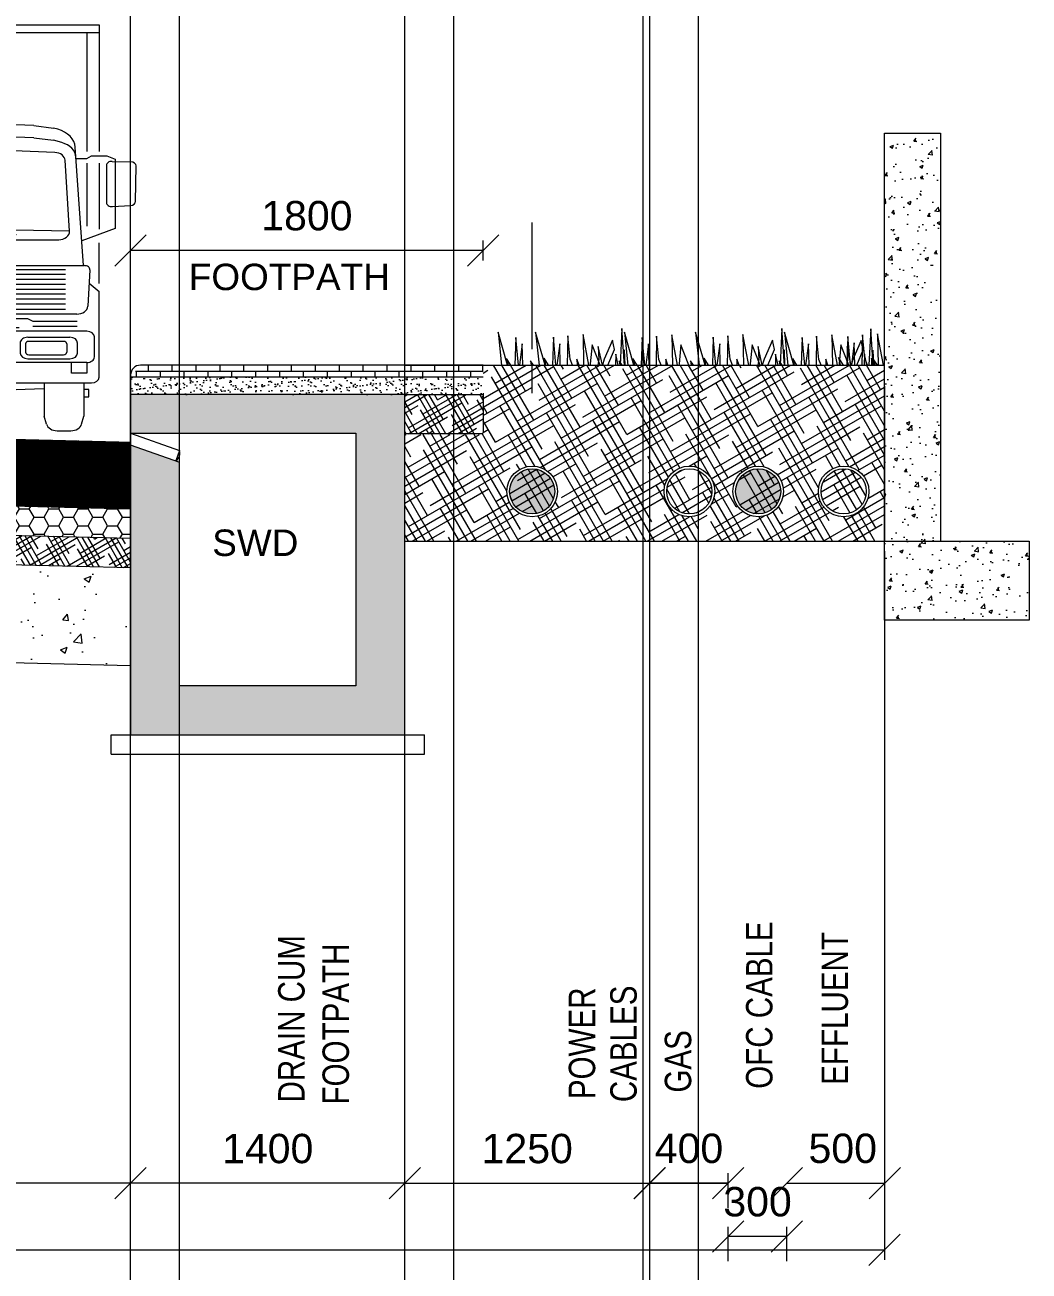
# Model space of a CAD drawing. Header units: inches. Extents: x 1863003 to 1881330, y 133141 to 515800.
# Drawn here: x 1875103 to 1880230, y 500142 to 506506 of the extents above; entities that cross this region are included whole.
import ezdxf

# ---------------------------------------------------------------- set-up
doc = ezdxf.new("R2010")
doc.units = ezdxf.units.IN
doc.header["$MEASUREMENT"] = 0
doc.layers.get('0').update_dxf_attribs({"color": 4, "linetype": 'ELEC_LINE', "lineweight": 13})
doc.layers.get('Defpoints').update_dxf_attribs({"lineweight": 13})
for name, color, linetype, lineweight in [('DIM', 7, 'Continuous', 13), ('DIMEN', 7, 'Continuous', 13), ('HATCH', 252, 'Continuous', 13)]:
    doc.layers.add(name, color=color, linetype=linetype, lineweight=lineweight)
doc.styles.add('ARIAL', font='arial.ttf')
doc.styles.get("Standard").update_dxf_attribs({"font": 'romans.shx'})
doc.linetypes.add('ELEC_LINE', pattern='A,12.7,-5.08,["EL",Standard,S=2.54,R=0,X=-2.54,Y=-1.27],-5.08', length=22.86)
doc.dimstyles.get("Standard").update_dxf_attribs({"dimtxt": 180, "dimasz": 160, "dimexe": 50, "dimexo": 50, "dimgap": 100, "dimtad": 1, "dimdec": 0, "dimzin": 0, "dimdsep": 46, "dimtxsty": 'ARIAL', "dimcen": 0.09, "dimclrd": 256, "dimclre": 256, "dimclrt": 256, "dimadec": 0, "dimazin": 0, "dimtm": 1e-09, "dimtfac": 1, "dimtdec": 0, "dimtofl": 0, "dimtmove": 0, "dimatfit": 3, "dimfxl": 0, "dimtolj": 1, "dimtzin": 0, "dimlwd": 9, "dimlwe": -1, "dimarcsym": 0})

# ---------------------------------------------------------------- blocks, each defined once
blk = doc.blocks.new('_Oblique')
at = {"color": 0, "linetype": 'ByBlock', "lineweight": -2}
blk.add_line((-0.5, -0.5), (0.5, 0.5), dxfattribs=at)
blk = doc.blocks.new('*D20')
at = {"layer": 'Defpoints', "color": 0, "ltscale": 0.02}
for p in [(1875642.3, 500590.1), (1875642.3, 500590.1), (1877042.3, 500590.1)]:
    blk.add_point(p, dxfattribs=at)
at = {"layer": 'DIMEN', "lineweight": 9, "ltscale": 0.02}
blk.add_line((1877042.3, 500590.1), (1875642.3, 500590.1), dxfattribs=at)
at = {"layer": 'DIMEN', "lineweight": 9, "ltscale": 0.02, "xscale": 160, "yscale": 160, "zscale": 160, "rotation": 180}
blk.add_blockref('_Oblique', (1875642.3, 500590.1), dxfattribs=at)
at = {"layer": 'DIMEN', "lineweight": 9, "ltscale": 0.02, "xscale": 160, "yscale": 160, "zscale": 160}
blk.add_blockref('_Oblique', (1877042.3, 500590.1), dxfattribs=at)
at = {"layer": 'DIMEN', "ltscale": 0.02, "insert": (1876342.3, 500766.7), "char_height": 150, "attachment_point": 5, "style": 'ARIAL'}
blk.add_mtext('\\A1;1400', dxfattribs=at)
blk = doc.blocks.new('*D21')
at = {"layer": 'Defpoints', "color": 0, "ltscale": 0.02}
for p in [(1870642.3, 500590.1), (1870642.3, 500590.1), (1875642.3, 500590.1)]:
    blk.add_point(p, dxfattribs=at)
at = {"layer": 'DIMEN', "lineweight": 9, "ltscale": 0.02}
blk.add_line((1875642.3, 500590.1), (1870642.3, 500590.1), dxfattribs=at)
at = {"layer": 'DIMEN', "lineweight": 9, "ltscale": 0.02, "xscale": 160, "yscale": 160, "zscale": 160, "rotation": 180}
blk.add_blockref('_Oblique', (1870642.3, 500590.1), dxfattribs=at)
at = {"layer": 'DIMEN', "lineweight": 9, "ltscale": 0.02, "xscale": 160, "yscale": 160, "zscale": 160}
blk.add_blockref('_Oblique', (1875642.3, 500590.1), dxfattribs=at)
at = {"layer": 'DIMEN', "ltscale": 0.02, "insert": (1873142.3, 500766.7), "char_height": 150, "attachment_point": 5, "style": 'ARIAL'}
blk.add_mtext('\\A1;5000', dxfattribs=at)
blk = doc.blocks.new('A$C9c4fc737')
at = {"color": 8, "linetype": 'Continuous'}
for p, q in [((10.81, 147.25), (134.61, 147.25)), ((10.81, 147.25), (10.81, 101.32)), ((134.61, 147.25), (134.61, 101.32)), ((10.81, 144.51), (134.61, 144.51)), ((15.3, 144.51), (15.3, 101.32)), ((130.12, 144.51), (130.12, 101.32)), ((49.37, 111.54), (50.8, 113.23)), ((50.8, 113.23), (94.62, 113.23)), ((94.62, 113.23), (96.05, 111.54)), ((25.8, 109.39), (27.36, 109.83)), ((34.43, 110.74), (27.36, 109.83)), ((34.43, 110.74), (49.37, 111.31)), ((96.05, 111.54), (49.37, 111.54)), ((49.37, 109.85), (49.37, 111.54)), ((49.37, 109.85), (96.05, 109.85)), ((96.05, 109.85), (96.05, 111.54)), ((110.99, 110.74), (96.05, 111.31)), ((110.99, 110.74), (118.06, 109.83)), ((119.62, 109.39), (118.06, 109.83)), ((24.28, 104.53), (27.36, 105.4)), ((34.43, 106.31), (27.36, 105.4)), ((34.43, 106.31), (62.34, 107.37)), ((62.34, 107.37), (83.08, 107.37)), ((110.99, 106.31), (83.08, 107.37)), ((110.99, 106.31), (118.06, 105.4)), ((121.14, 104.53), (118.06, 105.4)), ((7.94, 99.79), (4.91, 98.57)), ((13.61, 99.79), (7.94, 99.79)), ((15.22, 98.75), (13.61, 99.79)), ((16.44, 59.91), (19.43, 102.86)), ((26.84, 100.94), (51.62, 101.91)), ((51.62, 101.91), (93.8, 101.91)), ((118.58, 100.94), (93.8, 101.91)), ((128.98, 59.91), (125.99, 102.86)), ((130.2, 98.75), (131.81, 99.79)), ((131.81, 99.79), (137.47, 99.79)), ((137.47, 99.79), (140.51, 98.57)), ((1.26, 93.72), (1.26, 96.29)), ((6.95, 97.77), (3.23, 97.77)), ((4.91, 98.57), (4.91, 73.4)), ((8.92, 93.72), (8.92, 96.29)), ((10.81, 97.14), (10.81, 73.11)), ((19.14, 98.75), (15.22, 98.75)), ((15.3, 97.14), (15.3, 74.19)), ((21.52, 72.39), (23.11, 98.13)), ((123.9, 72.39), (122.31, 98.13)), ((126.28, 98.75), (130.2, 98.75)), ((130.12, 97.14), (130.12, 74.19)), ((134.61, 97.14), (134.61, 73.11)), ((137.3, 96.27), (137.3, 82.8)), ((139.33, 97.75), (146.14, 97.59)), ((140.51, 98.57), (140.51, 73.4)), ((147.86, 83.19), (148.05, 96.09)), ((3.23, 92.24), (6.95, 92.24)), ((0.28, 88.12), (0, 81.69)), ((6.89, 89.49), (2.28, 89.54)), ((8.82, 88.01), (8.82, 76.04)), ((0.75, 75.9), (0, 81.69)), ((139.43, 81.33), (146.05, 81.73)), ((40.46, 77.69), (26.35, 76.89)), ((58.43, 77.1), (40.46, 77.69)), ((62.54, 71.12), (51.02, 77.34)), ((82.52, 77.69), (68.41, 76.89)), ((102.04, 77.05), (82.52, 77.69)), ((104.6, 71.12), (93.07, 77.34)), ((6.86, 74.57), (2.71, 74.57)), ((4.91, 73.4), (17.06, 68.86)), ((21.52, 72.39), (49.8, 72.94)), ((49.8, 72.94), (95.62, 72.94)), ((123.9, 72.39), (95.62, 72.94)), ((140.51, 73.4), (128.36, 68.86)), ((10.81, 53.4), (10.81, 68.16)), ((84.58, 69.3), (25.46, 69.3)), ((44.75, 71.12), (57.89, 71.12)), ((60.84, 69.3), (119.96, 69.3)), ((100.67, 71.12), (87.53, 71.12)), ((134.61, 53.4), (134.61, 68.16)), ((16.09, 59.91), (129.33, 59.91)), ((14.13, 58.37), (14.94, 45.14)), ((23.02, 58.5), (122.4, 58.5)), ((23.02, 56.7), (64.22, 56.7)), ((23.02, 54.9), (62.65, 54.9)), ((72.71, 51.27), (72.71, 56.78)), ((122.4, 56.7), (81.2, 56.7)), ((122.4, 54.9), (82.76, 54.9)), ((131.29, 58.37), (130.48, 45.14)), ((14.42, 53.54), (10.81, 50.56)), ((10.81, 19.41), (10.81, 50.56)), ((23.02, 53.1), (61.82, 53.1)), ((23.02, 51.3), (61.55, 51.3)), ((72.71, 51.27), (66.34, 48.51)), ((72.71, 51.27), (79.07, 48.51)), ((122.4, 53.1), (83.6, 53.1)), ((122.4, 51.3), (83.87, 51.3)), ((131, 53.54), (134.61, 50.56)), ((134.61, 19.41), (134.61, 50.56)), ((23.02, 49.5), (61.8, 49.5)), ((23.02, 47.7), (62.62, 47.7)), ((23.02, 45.9), (64.15, 45.9)), ((122.4, 45.9), (81.27, 45.9)), ((122.4, 47.7), (82.8, 47.7)), ((122.4, 49.5), (83.62, 49.5)), ((126.55, 42.33), (18.87, 42.33)), ((23.02, 44.1), (122.4, 44.1)), ((36.74, 40.77), (34.85, 39.77)), ((36.74, 40.77), (108.68, 40.77)), ((108.68, 40.77), (110.57, 39.77)), ((34.85, 39.77), (18.76, 39.77)), ((34.85, 37.93), (18.76, 37.93)), ((39.79, 37.5), (105.63, 37.5)), ((110.57, 39.77), (126.66, 39.77)), ((110.57, 37.93), (126.66, 37.93)), ((12.51, 26.79), (12.51, 34.02)), ((130.15, 36.08), (15.27, 36.08)), ((18.61, 28.18), (18.61, 31.83)), ((21.36, 33.89), (36.69, 33.89)), ((23.73, 32.42), (36.29, 32.42)), ((39.44, 31.83), (39.44, 28.18)), ((49.99, 36.08), (49.99, 24.73)), ((64.75, 34.1), (64.75, 31.54)), ((64.75, 34.1), (80.67, 34.1)), ((80.67, 34.1), (80.67, 31.54)), ((95.43, 36.08), (95.43, 24.73)), ((105.98, 31.83), (105.98, 28.18)), ((124.06, 33.89), (108.73, 33.89)), ((121.69, 32.42), (109.13, 32.42)), ((126.81, 28.18), (126.81, 31.83)), ((132.91, 26.79), (132.91, 34.02)), ((22.54, 31.53), (22.54, 28.48)), ((36.29, 27.59), (23.73, 27.59)), ((37.48, 31.53), (37.48, 28.48)), ((64.75, 31.54), (80.67, 31.54)), ((107.94, 31.53), (107.94, 28.48)), ((109.13, 27.59), (121.69, 27.59)), ((122.87, 31.53), (122.87, 28.48)), ((130.15, 24.73), (15.27, 24.73)), ((15.27, 24.73), (15.27, 20.89)), ((20.84, 20.89), (20.84, 24.73)), ((36.69, 26.11), (21.36, 26.11)), ((55.48, 24.73), (55.48, 21.89)), ((58.51, 24.73), (63.62, 19.76)), ((86.91, 24.73), (81.8, 19.76)), ((89.94, 24.73), (89.94, 21.89)), ((108.73, 26.11), (124.06, 26.11)), ((124.58, 20.89), (124.58, 24.73)), ((130.15, 24.73), (130.15, 20.89)), ((15.27, 20.89), (20.84, 20.89)), ((55.48, 21.89), (61.43, 21.89)), ((63.62, 19.76), (81.8, 19.76)), ((66.1, 17.35), (64.8, 18.61)), ((79.32, 17.35), (80.62, 18.61)), ((89.94, 21.89), (83.99, 21.89)), ((130.15, 20.89), (124.58, 20.89)), ((63.24, 17.35), (13.57, 17.35)), ((14.52, 12.33), (14.52, 14.95)), ((14.52, 14.95), (16.3, 14.95)), ((16.3, 17.35), (16.3, 5.28)), ((30.68, 17.35), (30.68, 5.28)), ((49.8, 14.65), (30.87, 15.36)), ((49.8, 17.35), (49.8, 13.94)), ((49.8, 13.94), (56.61, 13.94)), ((53.21, 13.94), (53.21, 17.35)), ((56.61, 13.94), (56.61, 17.35)), ((56.61, 14.65), (88.81, 14.65)), ((79.32, 17.35), (66.1, 17.35)), ((82.18, 17.35), (131.85, 17.35)), ((88.81, 13.94), (88.81, 17.35)), ((95.62, 13.94), (88.81, 13.94)), ((92.21, 13.94), (92.21, 17.35)), ((95.62, 17.35), (95.62, 13.94)), ((95.62, 14.65), (114.55, 15.36)), ((114.74, 17.35), (114.74, 5.28)), ((129.12, 17.35), (129.12, 5.28)), ((130.9, 14.95), (129.12, 14.95)), ((130.9, 12.33), (130.9, 14.95)), ((16.3, 12.33), (14.52, 12.33)), ((129.12, 12.33), (130.9, 12.33)), ((17.14, 2.34), (16.3, 5.28)), ((29.84, 2.34), (30.68, 5.28)), ((115.58, 2.34), (114.74, 5.28)), ((128.28, 2.34), (129.12, 5.28)), ((25.99, 0), (20.99, 0)), ((119.43, 0), (124.43, 0))]:
    blk.add_line(p, q, dxfattribs=at)
for centre, major_axis, start_param, end_param in [((29.26, 102.48), (9.84, 0), 1.929567, 3.089386), ((116.16, 102.48), (-9.84, 0), 3.193799, 4.353618), ((27.05, 99), (7.87, 0), 1.929567, 3.089386), ((118.37, 99), (7.87, 0), 0.052207, 1.212026), ((27.04, 97.99), (-3.94, 0), -1.51867, -0.04621), ((118.38, 97.99), (3.94, 0), 0.04621, 1.51867), ((3.23, 96.29), (1.97, 0), 1.570796, 3.141593), ((6.95, 96.29), (1.97, 0), 0, 1.570796), ((139.27, 96.27), (1.97, 0), 1.538549, 3.141593), ((146.08, 96.11), (1.97, 0), -0.010752, 1.538549), ((3.23, 93.72), (-1.97, 0), 0, 1.570796), ((6.95, 93.72), (-1.97, 0), 1.570796, 3.141593), ((2.25, 88.07), (-1.97, 0), 4.697006, 6.25023), ((6.86, 88.01), (1.97, 0), 0, 1.555413), ((139.27, 82.8), (-1.97, 0), 0, 1.650626), ((145.89, 83.2), (-1.97, 0), 1.650626, 3.13084), ((2.71, 76.04), (-1.97, 0), 0.096474, 1.570796), ((6.86, 76.04), (-1.97, 0), 1.570796, 3.141593), ((25.46, 72.26), (-3.94, 0), -0.04621, 1.570796), ((119.96, 72.26), (3.94, 0), 4.712389, 6.329395), ((72.71, 64.59), (-2, 0), 3.141593, 9.424778), ((16.09, 58.44), (-1.97, 0), -1.570796, 0.046121), ((129.33, 58.44), (1.97, 0), -0.046121, 1.570796), ((18.87, 45.28), (3.94, 0), 3.187714, 4.712389), ((126.55, 45.28), (-3.94, 0), 1.570796, 3.095472), ((15.27, 34.02), (-2.76, 0), -1.570796, 0), ((21.36, 31.83), (2.76, 0), 1.570796, 3.141593), ((23.73, 31.53), (-1.18, 0), -1.570796, 0), ((36.29, 31.53), (1.18, 0), 0, 1.570796), ((36.69, 31.83), (2.76, 0), 0, 1.570796), ((108.73, 31.83), (2.76, 0), 1.570796, 3.141593), ((109.13, 31.53), (1.18, 0), 1.570796, 3.141593), ((121.69, 31.53), (-1.18, 0), 3.141593, 4.712389), ((124.06, 31.83), (-2.76, 0), 3.141593, 4.712389), ((130.15, 34.02), (2.76, 0), 0, 1.570796), ((21.36, 28.18), (-2.76, 0), 0, 1.570796), ((23.73, 28.48), (1.18, 0), 3.141593, 4.712389), ((36.29, 28.48), (-1.18, 0), 1.570796, 3.141593), ((36.69, 28.18), (-2.76, 0), 1.570796, 3.141593), ((108.73, 28.18), (-2.76, 0), 0, 1.570796), ((109.13, 28.48), (1.18, 0), 3.141593, 4.712389), ((121.69, 28.48), (1.18, 0), 4.712389, 6.283185), ((124.06, 28.18), (2.76, 0), 4.712389, 6.283185), ((15.27, 26.79), (2.76, 0), 3.141593, 4.712389), ((130.15, 26.79), (-2.76, 0), 1.570796, 3.141593), ((13.57, 19.41), (-2.76, 0), 0, 1.570796), ((131.85, 19.41), (2.76, 0), 4.712389, 6.283185), ((20.99, 2.95), (-3.94, 0), 0.210626, 1.570796), ((25.99, 2.95), (3.94, 0), 4.712389, 6.072559), ((119.43, 2.95), (-3.94, 0), 0.210626, 1.570796), ((124.43, 2.95), (3.94, 0), 4.712389, 6.072559)]:
    blk.add_ellipse(centre, major_axis=major_axis, ratio=0.75, start_param=start_param, end_param=end_param, dxfattribs=at)
blk.add_ellipse((72.71, 51.27), major_axis=(7.35, 0), ratio=0.75, dxfattribs=at)
blk = doc.blocks.new('*D300')
at = {"layer": 'Defpoints', "color": 0, "ltscale": 0.02}
for p in [(1875642.3, 505354.1), (1875642.3, 505253.4), (1877442.3, 505253.4)]:
    blk.add_point(p, dxfattribs=at)
at = {"layer": 'DIMEN', "ltscale": 0.02}
for p, q in [((1875642.3, 505303.4), (1875642.3, 505404.1)), ((1877442.3, 505303.4), (1877442.3, 505404.1))]:
    blk.add_line(p, q, dxfattribs=at)
at = {"layer": 'DIMEN', "lineweight": 9, "ltscale": 0.02}
blk.add_line((1877442.3, 505354.1), (1875642.3, 505354.1), dxfattribs=at)
at = {"layer": 'DIMEN', "lineweight": 9, "ltscale": 0.02, "xscale": 160, "yscale": 160, "zscale": 160, "rotation": 180}
blk.add_blockref('_Oblique', (1875642.3, 505354.1), dxfattribs=at)
at = {"layer": 'DIMEN', "lineweight": 9, "ltscale": 0.02, "xscale": 160, "yscale": 160, "zscale": 160}
blk.add_blockref('_Oblique', (1877442.3, 505354.1), dxfattribs=at)
at = {"layer": 'DIMEN', "ltscale": 0.02, "insert": (1876542.3, 505530.6), "char_height": 150, "attachment_point": 5, "style": 'ARIAL'}
blk.add_mtext('\\A1;1800', dxfattribs=at)
blk = doc.blocks.new('*D376')
at = {"layer": 'Defpoints', "color": 0, "ltscale": 0.02}
for p in [(1877042.3, 500590.1), (1878292.3, 500590.1), (1878292.3, 500590.1)]:
    blk.add_point(p, dxfattribs=at)
at = {"layer": 'DIMEN', "lineweight": 9, "ltscale": 0.02}
blk.add_line((1877042.3, 500590.1), (1878292.3, 500590.1), dxfattribs=at)
at = {"layer": 'DIMEN', "lineweight": 9, "ltscale": 0.02, "xscale": 160, "yscale": 160, "zscale": 160, "rotation": 180}
blk.add_blockref('_Oblique', (1877042.3, 500590.1), dxfattribs=at)
at = {"layer": 'DIMEN', "lineweight": 9, "ltscale": 0.02, "xscale": 160, "yscale": 160, "zscale": 160}
blk.add_blockref('_Oblique', (1878292.3, 500590.1), dxfattribs=at)
at = {"layer": 'DIMEN', "ltscale": 0.02, "insert": (1877667.3, 500766.7), "char_height": 150, "attachment_point": 5, "style": 'ARIAL'}
blk.add_mtext('\\A1;1250', dxfattribs=at)
blk = doc.blocks.new('*D380')
at = {"layer": 'Defpoints', "color": 0, "ltscale": 0.02}
for p in [(1878293.4, 500591.2), (1878293.4, 500414.7), (1878693.4, 500414.7)]:
    blk.add_point(p, dxfattribs=at)
at = {"layer": 'DIMEN', "ltscale": 0.02}
for p, q in [((1878293.4, 500464.7), (1878293.4, 500641.2)), ((1878693.4, 500464.7), (1878693.4, 500641.2))]:
    blk.add_line(p, q, dxfattribs=at)
at = {"layer": 'DIMEN', "lineweight": 9, "ltscale": 0.02}
blk.add_line((1878693.4, 500591.2), (1878293.4, 500591.2), dxfattribs=at)
at = {"layer": 'DIMEN', "lineweight": 9, "ltscale": 0.02, "xscale": 160, "yscale": 160, "zscale": 160, "rotation": 180}
blk.add_blockref('_Oblique', (1878293.4, 500591.2), dxfattribs=at)
at = {"layer": 'DIMEN', "lineweight": 9, "ltscale": 0.02, "xscale": 160, "yscale": 160, "zscale": 160}
blk.add_blockref('_Oblique', (1878693.4, 500591.2), dxfattribs=at)
at = {"layer": 'DIMEN', "ltscale": 0.02, "insert": (1878493.4, 500767.8), "char_height": 150, "attachment_point": 5, "style": 'ARIAL'}
blk.add_mtext('\\A1;400', dxfattribs=at)
blk = doc.blocks.new('*D381')
at = {"layer": 'Defpoints', "color": 0, "ltscale": 0.02}
for p in [(1878693.4, 500318.6), (1878693.4, 500142), (1878993.4, 500142)]:
    blk.add_point(p, dxfattribs=at)
at = {"layer": 'DIMEN', "ltscale": 0.02}
for p, q in [((1878693.4, 500192), (1878693.4, 500368.6)), ((1878993.4, 500192), (1878993.4, 500368.6))]:
    blk.add_line(p, q, dxfattribs=at)
at = {"layer": 'DIMEN', "lineweight": 9, "ltscale": 0.02}
blk.add_line((1878993.4, 500318.6), (1878693.4, 500318.6), dxfattribs=at)
at = {"layer": 'DIMEN', "lineweight": 9, "ltscale": 0.02, "xscale": 160, "yscale": 160, "zscale": 160, "rotation": 180}
blk.add_blockref('_Oblique', (1878693.4, 500318.6), dxfattribs=at)
at = {"layer": 'DIMEN', "lineweight": 9, "ltscale": 0.02, "xscale": 160, "yscale": 160, "zscale": 160}
blk.add_blockref('_Oblique', (1878993.4, 500318.6), dxfattribs=at)
at = {"layer": 'DIMEN', "ltscale": 0.02, "insert": (1878843.4, 500495.2), "char_height": 150, "attachment_point": 5, "style": 'ARIAL'}
blk.add_mtext('\\A1;300', dxfattribs=at)
blk = doc.blocks.new('*D382')
at = {"layer": 'Defpoints', "color": 0, "ltscale": 0.02}
for p in [(1878993.4, 500591.2), (1879493.4, 500591.2), (1879493.4, 500591.2)]:
    blk.add_point(p, dxfattribs=at)
at = {"layer": 'DIMEN', "lineweight": 9, "ltscale": 0.02}
blk.add_line((1878993.4, 500591.2), (1879493.4, 500591.2), dxfattribs=at)
at = {"layer": 'DIMEN', "lineweight": 9, "ltscale": 0.02, "xscale": 160, "yscale": 160, "zscale": 160, "rotation": 180}
blk.add_blockref('_Oblique', (1878993.4, 500591.2), dxfattribs=at)
at = {"layer": 'DIMEN', "lineweight": 9, "ltscale": 0.02, "xscale": 160, "yscale": 160, "zscale": 160}
blk.add_blockref('_Oblique', (1879493.4, 500591.2), dxfattribs=at)
at = {"layer": 'DIMEN', "ltscale": 0.02, "insert": (1879278.4, 500767.8), "char_height": 150, "attachment_point": 5, "style": 'ARIAL'}
blk.add_mtext('\\A1;500', dxfattribs=at)
blk = doc.blocks.new('*D383')
at = {"layer": 'Defpoints', "color": 0, "ltscale": 0.02}
for p in [(1865992.3, 503869), (1879492.3, 503869), (1879492.3, 500249.8)]:
    blk.add_point(p, dxfattribs=at)
at = {"layer": 'DIMEN', "ltscale": 0.02}
for p, q in [((1865992.3, 503819), (1865992.3, 500199.8)), ((1879492.3, 503819), (1879492.3, 500199.8))]:
    blk.add_line(p, q, dxfattribs=at)
at = {"layer": 'DIMEN', "lineweight": 9, "ltscale": 0.02}
blk.add_line((1865992.3, 500249.8), (1879492.3, 500249.8), dxfattribs=at)
at = {"layer": 'DIMEN', "lineweight": 9, "ltscale": 0.02, "xscale": 160, "yscale": 160, "zscale": 160, "rotation": 180}
blk.add_blockref('_Oblique', (1865992.3, 500249.8), dxfattribs=at)
at = {"layer": 'DIMEN', "lineweight": 9, "ltscale": 0.02, "xscale": 160, "yscale": 160, "zscale": 160}
blk.add_blockref('_Oblique', (1879492.3, 500249.8), dxfattribs=at)
at = {"layer": 'DIMEN', "ltscale": 0.02, "insert": (1872742.3, 500426.5), "char_height": 150, "attachment_point": 5, "style": 'ARIAL'}
blk.add_mtext('\\A1;13500', dxfattribs=at)

msp = doc.modelspace()

# ---------------------------------------------------------------- hatches: boundary and pattern name
at = {"layer": 'DIM', "linetype": 'Continuous'}
h = msp.add_hatch(dxfattribs=at)
h.set_pattern_fill('AR-CONC')
h.set_pattern_definition([(50, (-2e-10, -7661.17), (182.184669, -15.939086), [19.05, -209.55]), (355, (-2e-10, -7661.17), (-35.243421, 191.056845), [15.24, -167.640584]), (100.451445, (15.18, -7662.5), (146.941247, 175.117752), [16.190009, -178.090245]), (46.1842, (-2e-10, -7610.37), (271.07904, -42.042328), [28.575, -314.325]), (96.635558, (22.6, -7613.87), (237.404134, 247.426125), [24.285023, -267.13561]), (351.184151, (-2e-10, -7610.37), (237.404134, 247.426125), [22.859967, -251.45973]), (21, (25.4, -7623.07), (151.614391, -102.265198), [19.05, -209.55]), (326, (25.4, -7623.07), (61.802028, 184.187966), [15.24, -167.64]), (71.451445, (38.03, -7631.6), (213.41642, 81.922769), [16.190009, -178.089938]), (37.5, (-2e-10, -7661.17), (3.0886033, 84.5550389), [0, -165.608, 0, -170.18, 0, -168.275]), (7.5, (-2e-10, -7661.17), (66.8196625, 100.180575), [0, -97.028, 0, -161.798, 0, -64.135]), (327.5, (-56.64, -7661.17), (135.5905952, -5.728744), [0, -63.5, 0, -198.12, 0, -262.89]), (317.5, (-82.04, -7661.17), (148.1291814, 25.426491), [0, -82.55, 0, -131.572, 0, -186.69])])
h.paths.add_polyline_path([(1879776.8, 505953), (1879492.3, 505953), (1879492.3, 504824.2), (1879498.8, 504894.6), (1879492.3, 504672.5), (1879492.3, 503869), (1879776.8, 503869)])
h.paths.add_polyline_path([(1880229.8, 503869), (1879492.3, 503869), (1879492.3, 503466.6), (1880229.8, 503466.6)])
h = msp.add_hatch(dxfattribs=at)
h.set_pattern_fill('AR-BRSTD', scale=0.6)
h.set_pattern_definition([(0, (-250, -7553.56), (0, 40.64508), []), (90, (-250, -7553.56), (-60.96, 40.64508), [40.64508, -40.64508])])
h.paths.add_polyline_path([(1875642.3, 504708.1), (1875692.3, 504768.1), (1877442.3, 504768.1), (1877442.3, 504708.1)])
at = {"layer": 'DIM', "linetype": 'Continuous', "ltscale": 0.02}
h = msp.add_hatch(dxfattribs=at)
h.set_pattern_fill('HOUND', color=31, scale=600, angle=30, style=0)
h.set_pattern_definition([(30, (-250, 142.39), (111.1538106, 107.47595264), [600, -300]), (120, (-250, 142.39), (42.52404736, -148.6538106), [600, -300])])
h.paths.add_polyline_path([(1879492.3, 504768.1), (1879321.6, 504768.1), (1879321.1, 504766), (1879320.6, 504768.1), (1878868, 504768.1), (1878867.8, 504767.3), (1878867.6, 504768.1), (1878051.2, 504768.1), (1878051, 504767.3), (1878050.8, 504768.1), (1877442.3, 504768.1), (1877442.3, 504623.2), (1877442.3, 504424.2, -0.414214), (1877432.3, 504414.2), (1877042.3, 504414.2), (1877042.3, 503869), (1879492.3, 503869)])
h.paths.add_polyline_path([(1878624.5, 504123.4, -1), (1878366, 504123.4, -1)], flags=16)
h.paths.add_polyline_path([(1878610.5, 504123.4, -1), (1878380, 504123.4, -1)], flags=0)
h.paths.add_polyline_path([(1878975.8, 504123.4, -1), (1878717.4, 504123.4, -1)], flags=16)
h.paths.add_polyline_path([(1878961.8, 504123.4, -1), (1878731.4, 504123.4, -1)], flags=0)
h.paths.add_polyline_path([(1877822, 504123.4, -1), (1877563.6, 504123.4, -1)], flags=16)
h.paths.add_polyline_path([(1877808, 504123.4, -1), (1877577.6, 504123.4, -1)], flags=0)
h.paths.add_polyline_path([(1879412.2, 504123.4, -1), (1879153.8, 504123.4, -1)], flags=16)
h.paths.add_polyline_path([(1879398.2, 504123.4, -1), (1879167.8, 504123.4, -1)], flags=0)
at = {"layer": 'DIM', "linetype": 'Continuous'}
h = msp.add_hatch(dxfattribs=at)
h.set_pattern_fill('AR-SAND')
h.set_pattern_definition([(37.5, (-250, -7553.56), (-1.6000313, 48.9413237), [0, -38.608, 0, -43.18, 0, -41.275]), (7.5, (-250, -7553.56), (44.9523283, 71.68251), [0, -20.828, 0, -34.798, 0, -13.335]), (327.5, (-281.24, -7553.56), (79.099237, 0.1437185), [0, -12.7, 0, -45.72, 0, -59.69]), (317.5, (-281.24, -7553.56), (76.3556452, 22.2929323), [0, -6.35, 0, -29.972, 0, -34.29])])
h.paths.add_polyline_path([(1875642.3, 504618.1), (1875642.3, 504708.1), (1877442.3, 504708.1), (1877442.3, 504618.1)])
h = msp.add_hatch(dxfattribs=at)
h.set_pattern_fill('AR-CONC', scale=10)
h.set_pattern_definition([(50, (-250, 0), (71.7260183, -6.2752135), [7.5, -82.5]), (355, (-250, 0), (-13.8751334, 75.2192134), [6, -66]), (100.4514445, (-244.02, -0.52), (57.8508847, 68.943999), [6.3740192, -70.1142112]), (46.1842, (-250, 20), (106.724133, -16.551928), [11.25, -123.75]), (96.6356355, (-241.11, 18.62), (93.4661946, 97.41186), [9.561034, -105.171376]), (351.184164, (-250, 20), (93.4661945, 97.41186), [9, -99]), (21, (-240, 15), (59.6907052, -40.261889), [7.5, -82.5]), (326, (-240, 15), (24.3315332, 72.5150045), [6, -66]), (71.4514447, (-235.026, 11.645), (84.0222377, 32.2531153), [6.374019, -70.1142112]), (37.5, (-250, 0), (1.21598553, 33.2893854), [0, -65.2, 0, -67, 0, -66.25]), (7.5, (-250, 0), (26.30695374, 39.4411712), [0, -38.2, 0, -63.7, 0, -25.25]), (327.5, (-272.3, 0), (53.3822436, -2.25548717), [0, -25, 0, -78, 0, -103.5]), (317.5, (-282.3, 0), (58.3186169, 10.0104982), [0, -32.5, 0, -51.8, 0, -73.5])])
h.paths.add_polyline_path([(1877042.3, 502880.9), (1877042.3, 504618.1), (1875642.3, 504618.1), (1875642.3, 504420.5), (1876792.3, 504420.5), (1876792.3, 503130.9), (1875892.3, 503130.9), (1875892.3, 504272.2), (1875642.3, 504360.5), (1875642.3, 502880.9)])
at = {"layer": 'DIM', "linetype": 'Continuous', "ltscale": 0.02}
h = msp.add_hatch(dxfattribs=at)
h.set_pattern_fill('HOUND', color=130, scale=400, angle=30, style=0)
h.set_pattern_definition([(30, (-250, -7553.56), (74.10254038, 71.6506351), [400, -200]), (120, (-250, -7553.56), (28.3493649, -99.10254038), [400, -200])])
h.paths.add_polyline_path([(1877042.3, 504418.1), (1877042.3, 504618.1), (1877442.3, 504618.1), (1877442.3, 504589.2), (1877442.3, 504418.1)])
at = {"layer": 'DIM', "linetype": 'Continuous'}
h = msp.add_hatch(color=7, dxfattribs=at)
h.dxf.hatch_style = 1
h.paths.add_polyline_path([(1877577.6, 504123.4, 1), (1877808, 504123.4, 1)])
h = msp.add_hatch(color=7, dxfattribs=at)
h.dxf.hatch_style = 1
h.paths.add_polyline_path([(1878731.4, 504123.4, 1), (1878961.8, 504123.4, 1)])
at = {"layer": 'DIM', "linetype": 'Continuous', "ltscale": 0.02}
h = msp.add_hatch(dxfattribs=at)
h.set_pattern_fill('HONEY', color=31, scale=400, style=0)
h.set_pattern_definition([(0, (750, -7829.927), (75, 43.3012702), [50, -100]), (120, (750, -7829.927), (-75, 43.3012702), [50, -100]), (60, (750, -7829.927), (2e-14, 86.6025404), [-100, 50])])
h.paths.add_polyline_path([(1875642.3, 503884.2), (1875642.3, 504034.2), (1873142.3, 504096.7), (1873142.3, 503946.7)])
h = msp.add_hatch(dxfattribs=at)
h.set_pattern_fill('HOUND', color=130, scale=400, angle=30, style=0)
h.set_pattern_definition([(30, (750, -7829.927), (74.10254038, 71.6506351), [400, -200]), (120, (750, -7829.927), (28.3493649, -99.10254038), [400, -200])])
h.paths.add_polyline_path([(1875642.3, 503734.1), (1875642.3, 503884.2), (1873142.3, 503946.7), (1873142.3, 503796.7)])
h = msp.add_hatch(dxfattribs=at)
h.set_pattern_fill('AR-CONC', scale=50, style=0)
h.set_pattern_definition([(50, (750, -7829.93), (358.63009, -31.376067), [37.5, -412.5]), (355, (750, -7829.93), (-69.37567, 376.09607), [30, -330]), (100.451444, (779.9, -7832.54), (289.254423, 344.719995), [31.870096, -350.571056]), (46.1842, (750, -7729.93), (533.62067, -82.75964), [56.25, -618.75]), (96.635635, (794.47, -7736.8), (467.33097, 487.0593), [47.80517, -525.85688]), (351.184164, (750, -7729.9), (467.33097, 487.0593), [45, -495]), (21, (800, -7754.93), (298.453526, -201.309445), [37.5, -412.5]), (326, (800, -7754.93), (121.657666, 362.57502), [30, -330]), (71.451445, (824.87, -7771.7), (420.11119, 161.265576), [31.870095, -350.571056]), (37.5, (750, -7829.93), (6.079928, 166.446927), [0, -326, 0, -335, 0, -331.25]), (7.5, (750, -7829.93), (131.534769, 197.205856), [0, -191, 0, -318.5, 0, -126.25]), (327.5, (638.5, -7829.93), (266.911218, -11.277436), [0, -125, 0, -390, 0, -517.5]), (317.5, (588.5, -7829.93), (291.593085, 50.05249), [0, -162.5, 0, -259, 0, -367.5])])
h.paths.add_polyline_path([(1875642.3, 503234), (1875642.3, 503734.1), (1873142.3, 503796.7), (1873142.3, 503296.5)])
at = {"layer": 'HATCH', "linetype": 'Continuous', "ltscale": 0.02}
h = msp.add_hatch(dxfattribs=at)
h.set_pattern_fill('ANSI31', color=141, scale=10)
h.set_pattern_definition([(45, (750, -7829.9268), (-0.8838834765, 0.8838834765), [])])
h.paths.add_polyline_path([(1875642.3, 504034.2), (1875642.3, 504374.3), (1873142.3, 504436.9), (1873142.3, 504096.7)])

# ---------------------------------------------------------------- linework, layer by layer
at = {"color": 7, "linetype": 'Continuous', "ltscale": 0.02}
msp.add_line((1877042.3, 502880.9), (1877042.3, 504618.1), dxfattribs=at)
at = {"color": 8, "linetype": 'Continuous', "ltscale": 0.02}
for p, q in [((1877042.3, 500590.1), (1878292.3, 500590.1)), ((1878293.4, 500590.1), (1878693.4, 500590.1)), ((1878993.4, 500591.2), (1879493.4, 500591.2))]:
    msp.add_line(p, q, dxfattribs=at)
for p in [(1875642.3, 502880.9), (1875642.3, 502880.9), (1875892.3, 502880.9), (1877042.3, 502880.9), (1877292.3, 500369.9), (1878259.2, 500590.1), (1878293.4, 500590.1), (1878542.3, 500369.9)]:
    msp.add_xline(p, (0, 1), dxfattribs=at)
at = {"color": 66, "linetype": 'Continuous', "lineweight": 9, "ltscale": 0.25, "flags": 128}
for points in [[(1878163.6, 504768.1), (1878151.1, 504955.7), (1878141.5, 504768.1)], [(1878980.4, 504768.1), (1878967.9, 504955.7), (1878958.3, 504768.1)], [(1877566.6, 504768.1), (1877518.9, 504935.9), (1877536.2, 504768.1)], [(1877622.5, 504768.1), (1877609.3, 504909.7), (1877604.5, 504768.1)], [(1877758.4, 504768.1), (1877710.3, 504937.1), (1877727.8, 504768.1)], [(1877814, 504768.1), (1877800.8, 504911), (1877795.9, 504768.1)], [(1877898.9, 504768.1), (1877886.6, 504798.6), (1877874.9, 504918.2), (1877871.9, 504768.1)], [(1877981.5, 504768.1), (1877952.3, 504924.1), (1877955.3, 504768.1)], [(1878079.6, 504768.1), (1878112.5, 504848.4), (1878102.6, 504895.3), (1878059.6, 504798.7), (1878051, 504767.3), (1878030.3, 504864.1), (1878033.3, 504796.7), (1878028.6, 504768.1)], [(1878211.3, 504768.1), (1878163.6, 504935.9), (1878181, 504768.1)], [(1878267.2, 504768.1), (1878254.1, 504909.7), (1878249.2, 504768.1)], [(1878351.7, 504768.1), (1878339.9, 504797.3), (1878328.2, 504917), (1878325.2, 504768.1)], [(1878434.6, 504768.1), (1878405.6, 504922.9), (1878408.6, 504768.1)], [(1878575.2, 504768.1), (1878527.1, 504937.1), (1878544.6, 504768.1)], [(1878630.8, 504768.1), (1878617.6, 504911), (1878612.7, 504768.1)], [(1878715.7, 504768.1), (1878703.4, 504798.6), (1878691.7, 504918.2), (1878688.7, 504768.1)], [(1878798.3, 504768.1), (1878769.1, 504924.1), (1878772.1, 504768.1)], [(1878896.4, 504768.1), (1878929.3, 504848.4), (1878919.4, 504895.3), (1878876.4, 504798.7), (1878867.8, 504767.3), (1878847.1, 504864.1), (1878850.1, 504796.7), (1878845.4, 504768.1)], [(1879028.1, 504768.1), (1878980.4, 504935.9), (1878997.8, 504768.1)], [(1879084, 504768.1), (1879070.9, 504909.7), (1879066, 504768.1)], [(1879168.5, 504768.1), (1879156.7, 504797.3), (1879145, 504917), (1879142, 504768.1)], [(1879251.4, 504768.1), (1879222.4, 504922.9), (1879225.4, 504768.1)], [(1879350.2, 504768.1), (1879382.6, 504847.2), (1879372.7, 504894), (1879329.7, 504797.5), (1879321.1, 504766), (1879300.4, 504862.8), (1879303.4, 504795.5), (1879298.9, 504768.1)], [(1879318.3, 504768.1), (1879304.7, 504915), (1879299.6, 504768.1)], [(1879404.4, 504768.1), (1879390.5, 504802.5), (1879378.8, 504922.2), (1879375.7, 504768.1)], [(1879433.7, 504768.1), (1879421.2, 504954.5), (1879411.6, 504768.1)], [(1879486.1, 504768.1), (1879456.2, 504928.1), (1879459.3, 504768.1)], [(1877644.9, 504768.1), (1877641.9, 504876.3), (1877627.6, 504768.1)], [(1877836.4, 504768.1), (1877833.3, 504877.6), (1877818.9, 504768.1)], [(1878039.9, 504768.1), (1877998.8, 504872.7), (1877989.3, 504775.3), (1877988.9, 504768.1)], [(1878161.3, 504802.8), (1878162.8, 504845.6), (1878165, 504768.1)], [(1878289.7, 504768.1), (1878286.6, 504876.3), (1878272.3, 504768.1)], [(1878492.7, 504768.1), (1878452.1, 504871.5), (1878442.6, 504774.1), (1878442.3, 504768.1)], [(1878653.2, 504768.1), (1878650.1, 504877.6), (1878635.7, 504768.1)], [(1878856.7, 504768.1), (1878815.6, 504872.7), (1878806.1, 504775.3), (1878805.7, 504768.1)], [(1878978.1, 504802.8), (1878979.6, 504845.6), (1878981.8, 504768.1)], [(1879106.5, 504768.1), (1879103.4, 504876.3), (1879089.1, 504768.1)], [(1879309.5, 504768.1), (1879268.9, 504871.5), (1879259.4, 504774.1), (1879259.1, 504768.1)], [(1879340.4, 504768.1), (1879337.2, 504881.5), (1879322.3, 504768.1)], [(1879431.4, 504801.6), (1879432.9, 504844.4), (1879435, 504768.1)], [(1877583.3, 504768.1), (1877562.2, 504802.9), (1877569.5, 504768.1)], [(1877699.8, 504768.1), (1877683.7, 504790.9), (1877687, 504768.1)], [(1877775.5, 504768.1), (1877753.7, 504804.1), (1877761.3, 504768.1)], [(1877932.1, 504768.1), (1877921.5, 504799.4), (1877921.6, 504768.1)], [(1878131.6, 504768.1), (1878119.1, 504824.7), (1878117.5, 504768.1)], [(1878152.2, 504768.1), (1878136.9, 504789.6), (1878140.1, 504768.1)], [(1878228, 504768.1), (1878207, 504802.9), (1878214.3, 504768.1)], [(1878385, 504768.1), (1878374.8, 504798.1), (1878374.9, 504768.1)], [(1878516.6, 504768.1), (1878500.5, 504790.9), (1878503.8, 504768.1)], [(1878592.3, 504768.1), (1878570.5, 504804.1), (1878578.1, 504768.1)], [(1878748.9, 504768.1), (1878738.3, 504799.4), (1878738.4, 504768.1)], [(1878948.4, 504768.1), (1878935.9, 504824.7), (1878934.3, 504768.1)], [(1878969, 504768.1), (1878953.7, 504789.6), (1878956.9, 504768.1)], [(1879044.8, 504768.1), (1879023.8, 504802.9), (1879031.1, 504768.1)], [(1879201.8, 504768.1), (1879191.6, 504798.1), (1879191.7, 504768.1)], [(1879281.8, 504768.1), (1879257.6, 504808.1), (1879266, 504768.1)], [(1879401.4, 504768.1), (1879389.2, 504823.5), (1879387.6, 504768.1)], [(1879437.4, 504768.1), (1879425.4, 504803.4), (1879425.6, 504768.1)], [(1879456.5, 504768.1), (1879437.6, 504794.8), (1879441.5, 504768.1)]]:
    msp.add_lwpolyline(points, dxfattribs=at)
at = {"color": 7, "linetype": 'Continuous', "ltscale": 0.02}
msp.add_lwpolyline([(1877442.3, 504768.1), (1875692.3, 504768.1, 0.414214), (1875642.3, 504718.1), (1875642.3, 502880.9)], format="xyb", dxfattribs=at)
for points in [[(1877692.3, 504625.7), (1877692.3, 504768.1)], [(1877042.3, 504618.1), (1875642.3, 504618.1)], [(1875642.3, 504420.5), (1876792.3, 504420.5)], [(1876792.3, 504420.5), (1876792.3, 503130.9), (1875892.3, 503130.9), (1875892.3, 504420.5)], [(1875542.3, 502780.9), (1875542.3, 502880.9)], [(1875542.3, 502880.9), (1877142.3, 502880.9)], [(1877142.3, 502780.9), (1877142.3, 502880.9)], [(1875542.3, 502780.9), (1877142.3, 502780.9)]]:
    msp.add_lwpolyline(points, dxfattribs=at)
at = {"color": 6, "linetype": 'Continuous', "ltscale": 0.02}
for points in [[(1873142.3, 504436.9), (1875642.3, 504374.3)], [(1873142.3, 504096.7), (1875642.3, 504034.2)], [(1873142.3, 503946.7), (1875642.3, 503884.2)], [(1873142.3, 503796.7), (1875642.3, 503734.1)], [(1873129.8, 503296.8), (1875642.3, 503234)]]:
    msp.add_lwpolyline(points, dxfattribs=at)
at = {"color": 8, "linetype": 'Continuous', "ltscale": 0.02}
for points in [[(1875892.3, 500369.9), (1875892.3, 501162.3)], [(1877292.3, 500369.9), (1877292.3, 501162.3)], [(1878542.3, 500369.9), (1878542.3, 501162.3)]]:
    msp.add_lwpolyline(points, dxfattribs=at)
at = {"layer": 'DIM', "color": 7, "linetype": 'Continuous'}
for points in [[(1879492.3, 503869), (1879492.3, 505953), (1879776.8, 505953), (1879776.8, 503869)], [(1875642.3, 504708.1), (1877442.3, 504708.1)], [(1879492.3, 504660.5), (1879492.3, 503869)], [(1877042.3, 504618.1), (1877442.3, 504618.1)], [(1875642.3, 504420.5), (1875892.3, 504332.3)], [(1875640.4, 504361.1), (1875892.3, 504272.2)], [(1875892.3, 504332.3), (1875873.4, 504278.9)], [(1877042.3, 503869), (1879742.3, 503869)], [(1879492.3, 503869), (1880229.8, 503869), (1880229.8, 503466.6), (1879492.3, 503466.6), (1879492.3, 503869)]]:
    msp.add_lwpolyline(points, dxfattribs=at)
at = {"layer": 'DIM', "color": 8, "linetype": 'Continuous'}
for points in [[(1877692.3, 504850.3), (1877692.3, 505496.5)], [(1875642.3, 504708.3), (1875642.3, 505354.4)]]:
    msp.add_lwpolyline(points, dxfattribs=at)
at = {"layer": 'DIM', "color": 83, "linetype": 'Continuous'}
msp.add_lwpolyline([(1877042.3, 504768.1), (1879492.3, 504768.1)], dxfattribs=at)
at = {"layer": 'DIM', "color": 7, "linetype": 'Continuous'}
msp.add_lwpolyline([(1877442.3, 504625.7), (1877442.3, 504426.7, -0.414214), (1877432.3, 504416.7), (1877042.3, 504416.7)], format="xyb", dxfattribs=at)
for centre, radius in [((1877692.8, 504123.4), 129.2), ((1877692.8, 504123.4), 115.2), ((1878846.6, 504123.4), 129.2), ((1878846.6, 504123.4), 115.2)]:
    msp.add_circle(centre, radius, dxfattribs=at)
at = {"layer": 'DIM', "color": 4, "linetype": 'Continuous'}
for centre, radius in [((1878495.3, 504123.4), 129.2), ((1878495.3, 504123.4), 115.2), ((1879283, 504123.4), 129.2), ((1879283, 504123.4), 115.2)]:
    msp.add_circle(centre, radius, dxfattribs=at)
at = {"layer": 'DIM', "color": 7, "linetype": 'Continuous'}
msp.add_arc((1875843.6, 504319.5), 50.4, 306.33638, 14.78327, dxfattribs=at)

# ---------------------------------------------------------------- block references
at = {"color": 2, "linetype": 'Continuous', "ltscale": 0.02, "xscale": 14.07333922491834, "yscale": 14.07333922491834, "zscale": 14.07333922491834}
msp.add_blockref('A$C9c4fc737', (1873586.7, 504433.3), dxfattribs=at)

# ---------------------------------------------------------------- texts
at = {"layer": 'DIMEN', "linetype": 'Continuous', "style": 'ARIAL'}
for s, p in [('FOOTPATH', (1875939.3, 505151.3)), ('SWD', (1876059, 503793.8))]:
    msp.add_text(s, height=135, dxfattribs=at).set_placement(p)
at = {"layer": 'DIMEN', "linetype": 'Continuous', "style": 'ARIAL', "width": 0.8}
for s, p in [('OFC CABLE', (1878919.6, 501073)), ('DRAIN CUM', (1876530.5, 501002.9)), ('EFFLUENT', (1879305.2, 501093.6)), ('FOOTPATH', (1876757, 500992.8)), ('POWER', (1878014.4, 501020.1)), ('CABLES', (1878226.4, 501004.7)), ('GAS', (1878504.7, 501053.6))]:
    msp.add_text(s, height=135, rotation=90, dxfattribs=at).set_placement(p)

# ---------------------------------------------------------------- dimensions: what is measured, and where the dimension line sits
at = {"layer": 'DIMEN', "ltscale": 0.02}
for p1, p2, distance, picture, middle in [((1877442.3, 505253.4), (1875642.3, 505253.4), -100.6, '*D300', (1876542.3, 505530.6)), ((1875642.3, 500590.1), (1870642.3, 500590.1), 0, '*D21', (1873142.3, 500766.7)), ((1877042.3, 500590.1), (1875642.3, 500590.1), 0, '*D20', (1876342.3, 500766.7))]:
    dim = msp.add_aligned_dim(p1=p1, p2=p2, distance=distance, dimstyle='Standard', override={"dimtxt": 150, "dimblk1": 'Oblique', "dimblk2": 'Oblique', "dimsah": 1}, dxfattribs=at)
    dim.commit()
    dim.dimension.update_dxf_attribs({"geometry": picture, "text_midpoint": middle})
for base, p1, p2, picture, middle in [((1879492.3, 500249.8), (1865992.3, 503869), (1879492.3, 503869), '*D383', (1872742.3, 500426.5)), ((1878292.3, 500590.1), (1877042.3, 500590.1), (1878292.3, 500590.1), '*D376', (1877667.3, 500766.7))]:
    dim = msp.add_linear_dim(base=base, p1=p1, p2=p2, dimstyle='Standard', override={"dimtxt": 150, "dimblk1": 'Oblique', "dimblk2": 'Oblique', "dimsah": 1}, dxfattribs=at)
    dim.commit()
    dim.dimension.update_dxf_attribs({"geometry": picture, "text_midpoint": middle})
for base, p1, p2, picture, middle in [((1878293.4, 500591.2), (1878693.4, 500414.7), (1878293.4, 500414.7), '*D380', (1878493.4, 500591.2)), ((1878693.4, 500318.6), (1878993.4, 500142), (1878693.4, 500142), '*D381', (1878843.4, 500318.6))]:
    dim = msp.add_linear_dim(base=base, p1=p1, p2=p2, angle=180, dimstyle='Standard', override={"dimtxt": 150, "dimblk1": 'Oblique', "dimblk2": 'Oblique', "dimsah": 1}, dxfattribs=at)
    dim.commit()
    dim.dimension.update_dxf_attribs({"geometry": picture, "text_midpoint": middle, "dimtype": 161})
dim = msp.add_linear_dim(base=(1879493.4, 500591.2), p1=(1878993.4, 500591.2), p2=(1879493.4, 500591.2), dimstyle='Standard', override={"dimtxt": 150, "dimblk1": 'Oblique', "dimblk2": 'Oblique', "dimsah": 1}, dxfattribs=at)
dim.commit()
dim.dimension.update_dxf_attribs({"geometry": '*D382', "text_midpoint": (1879278.4, 500591.2), "dimtype": 160})

doc.saveas('drawing.dxf')
